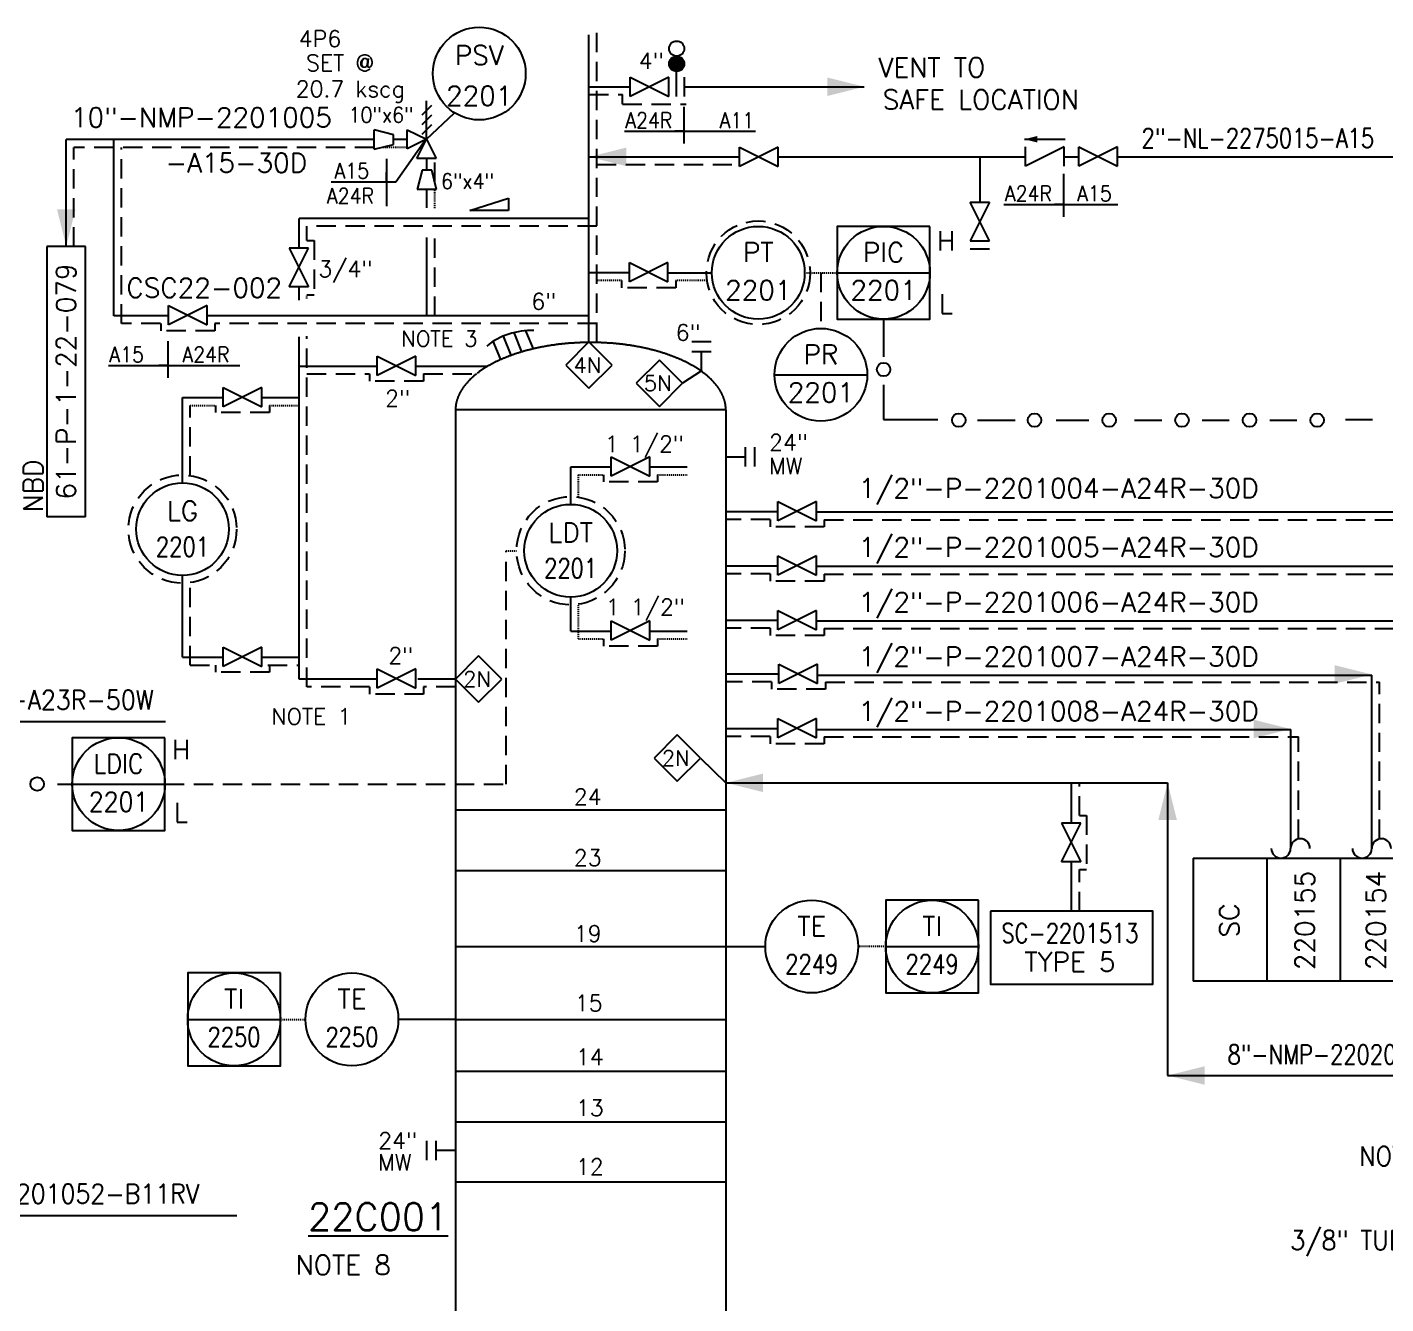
# Model space of a CAD drawing. Header units: millimetres. Extents: x 970 to 1838, y -23 to 597.
# Drawn here: x 1266.7 to 1442.5, y 311.1 to 476.3 of the extents above; entities that cross this region are included whole.
import ezdxf
from ezdxf.enums import TextEntityAlignment as Align

# ---------------------------------------------------------------- set-up
doc = ezdxf.new("R2010")
doc.units = ezdxf.units.MM
for name, pattern in [('HIDDEN', [0.375, 0.25, -0.125]), ('NELECTRICAL', [0.25, 0.125, -0.125]), ('SOLID', [0])]:
    doc.linetypes.add(name, pattern=pattern)
for name, color, linetype in [('1', 7, 'Continuous'), ('13', 13, 'Continuous'), ('18', 150, 'Continuous'), ('2', 7, 'Continuous'), ('30', 7, 'NELECTRICAL'), ('31', 7, 'Continuous'), ('4', 2, 'Continuous'), ('INST', 4, 'Continuous'), ('SYM', 7, 'Continuous'), ('TEXT', 10, 'Continuous')]:
    doc.layers.add(name, color=color, linetype=linetype)
doc.styles.add('ROMANS', font='romans')
doc.styles.add('ROMSIM', font='simplex.shx', dxfattribs={"height": 0.1})
doc.styles.get("Standard").update_dxf_attribs({"font": 'romans.shx'})

# ---------------------------------------------------------------- blocks, each defined once
blk = doc.blocks.new('NP038')
at = {"layer": '1'}
for centre in [(0.125, 0.21875), (0.125, 0.125)]:
    blk.add_circle(centre, 0.04688, dxfattribs=at)
blk = doc.blocks.new('W1')
at = {"color": 7, "linetype": 'HIDDEN'}
blk.add_solid([(-1.2, -4.8), (0, 0), (1.2, -4.8)], dxfattribs=at)
blk = doc.blocks.new('EM00')
at = {"layer": 'SYM'}
for p, q in [((0, 0), (0.1, 0)), ((0.1, 0.05), (0.1, -0.05)), ((0.15, -0.05), (0.15, 0.05))]:
    blk.add_line(p, q, dxfattribs=at)
blk = doc.blocks.new('RB12')
at = {"layer": 'SYM', "rotation": 270}
blk.add_blockref('EM00', (0, 0), dxfattribs=at)

msp = doc.modelspace()

# ---------------------------------------------------------------- linework, layer by layer
at = {"color": 3, "linetype": 'Continuous'}
msp.add_line((1339.39, 435.57), (1339.39, 475.32), dxfattribs=at)
at = {"color": 7, "linetype": 'HIDDEN', "ltscale": 10}
for p, q in [((1340.39, 435.57), (1340.39, 475.54)), ((1272.76, 447.93), (1272.76, 460.74)), ((1340.39, 450.55), (1302.89, 450.55)), ((1302.89, 448.68), (1302.89, 450.55)), ((1319.43, 438.96), (1319.43, 449)), ((1343.61, 443.52), (1343.61, 442.58)), ((1350.61, 442.58), (1343.61, 442.58)), ((1340.39, 437.96), (1290.98, 437.96)), ((1302.89, 390.95), (1302.89, 436.32)), ((1302.89, 431.43), (1310.98, 431.43)), ((1317.98, 431.43), (1324.83, 431.43)), ((1287.8, 418.28), (1287.8, 427.36)), ((1362.83, 412.6), (1357.11, 412.6)), ((1328.67, 378.37), (1328.67, 408.56)), ((1287.8, 393.77), (1287.8, 404.42)), ((1362.83, 405.58), (1357.11, 405.58)), ((1362.83, 398.52), (1357.11, 398.52)), ((1287.8, 393.77), (1291.05, 393.77)), ((1297.86, 393.77), (1301.89, 393.77)), ((1311, 390.95), (1302.89, 390.95)), ((1322.1, 390.95), (1318, 390.95)), ((1362.98, 391.58), (1357.25, 391.58)), ((1362.83, 384.53), (1357.11, 384.53)), ((1284.53, 378.37), (1328.67, 378.37))]:
    msp.add_line(p, q, dxfattribs=at)
for p, q in [((1350.73, 467.33), (1350.73, 471.55)), ((1349.73, 469.83), (1344.73, 467.33)), ((1344.73, 469.83), (1349.73, 467.33)), ((1344.73, 467.33), (1344.73, 469.83)), ((1349.73, 467.33), (1349.73, 469.83)), ((1351.73, 467.33), (1351.73, 469.83)), ((1319, 466.15), (1317.75, 464.9)), ((1318.38, 461.78), (1318.38, 466.78)), ((1319, 464.9), (1317.75, 463.65)), ((1315.88, 460.53), (1315.88, 463.03)), ((1315.88, 463.03), (1318.38, 461.78)), ((1319, 463.65), (1317.75, 462.4)), ((1343.97, 462.82), (1360.95, 462.82)), ((1271.76, 447.93), (1271.76, 461.74)), ((1318.3, 461.74), (1314.39, 456.25)), ((1318.38, 461.78), (1315.88, 460.53)), ((1317.13, 459.28), (1318.38, 461.78)), ((1318.38, 461.78), (1319.63, 459.28)), ((1358.85, 458.26), (1358.85, 460.76)), ((1358.85, 460.76), (1363.85, 458.26)), ((1363.85, 460.76), (1358.85, 458.26)), ((1363.85, 458.26), (1363.85, 460.76)), ((1400.87, 460.82), (1395.87, 458.32)), ((1395.87, 458.32), (1395.87, 460.82)), ((1400.87, 458.32), (1400.87, 460.82)), ((1313.2, 459.24), (1313.2, 453.13)), ((1319.63, 459.28), (1317.13, 459.28)), ((1314.39, 456.25), (1306.04, 456.25)), ((1323.96, 452.58), (1328.99, 454.16)), ((1328.99, 454.16), (1328.99, 452.58)), ((1328.99, 452.58), (1323.96, 452.58)), ((1393.08, 453.36), (1407.79, 453.36)), ((1349.61, 444.52), (1355.29, 444.52)), ((1371.5, 444.52), (1383.5, 444.52)), ((1377.5, 438.52), (1377.5, 433.65)), ((1277.21, 432.51), (1294.2, 432.51)), ((1353.93, 431.84), (1351.49, 430.23)), ((1363.39, 431.32), (1375.39, 431.32)), ((1377.5, 430.04), (1377.5, 425.52)), ((1353.81, 381.73), (1357.11, 378.53)), ((1272.53, 378.37), (1284.53, 378.37)), ((1417.57, 368.8), (1465.07, 368.8)), ((1417.57, 368.8), (1417.57, 352.88)), ((1427.07, 368.8), (1427.07, 352.88)), ((1436.57, 368.8), (1436.57, 352.88)), ((1377.78, 357.35), (1389.78, 357.35)), ((1465.07, 352.88), (1417.57, 352.88)), ((1287.47, 347.93), (1299.47, 347.93)), ((1414.24, 340.67), (1506.36, 340.67))]:
    msp.add_line(p, q)
at = {"linetype": 'HIDDEN', "ltscale": 10}
for p, q in [((1343.73, 466.33), (1343.73, 467.58)), ((1343.73, 466.33), (1351.98, 466.33)), ((1302.89, 448.68), (1303.83, 448.68)), ((1303.83, 448.68), (1303.83, 441.68)), ((1350.61, 443.52), (1350.61, 442.58)), ((1369.39, 444.52), (1369.39, 437.32)), ((1302.89, 441.68), (1303.83, 441.68)), ((1283.98, 437.96), (1283.98, 437.02)), ((1290.98, 437.96), (1290.98, 437.02)), ((1290.98, 437.02), (1283.98, 437.02)), ((1310.98, 431.43), (1310.98, 430.49)), ((1317.98, 431.43), (1317.98, 430.49)), ((1317.98, 430.49), (1310.98, 430.49)), ((1291.05, 427.36), (1291.05, 426.42)), ((1298.05, 427.36), (1298.05, 426.42)), ((1298.05, 426.42), (1291.05, 426.42)), ((1341.28, 418.39), (1341.28, 417.46)), ((1348.27, 418.39), (1348.27, 417.46)), ((1348.27, 417.46), (1341.28, 417.46)), ((1362.83, 412.6), (1362.83, 411.66)), ((1369.82, 411.66), (1362.83, 411.66)), ((1369.82, 412.57), (1369.82, 411.66)), ((1362.83, 405.58), (1362.83, 404.64)), ((1369.82, 404.64), (1362.83, 404.64)), ((1369.82, 405.54), (1369.82, 404.64)), ((1362.83, 398.52), (1362.83, 397.58)), ((1369.82, 397.58), (1362.83, 397.58)), ((1369.82, 398.49), (1369.82, 397.58)), ((1341.28, 397.15), (1341.28, 396.22)), ((1348.27, 396.22), (1341.28, 396.22)), ((1348.27, 397.15), (1348.27, 396.22)), ((1291.05, 393.77), (1291.05, 392.83)), ((1298.05, 393.77), (1298.05, 392.83)), ((1298.05, 392.83), (1291.05, 392.83)), ((1311, 390.95), (1311, 390.01)), ((1318, 390.95), (1318, 390.01)), ((1362.98, 391.58), (1362.98, 390.64)), ((1369.97, 390.64), (1362.98, 390.64)), ((1369.97, 391.55), (1369.97, 390.64)), ((1318, 390.01), (1311, 390.01)), ((1362.83, 384.53), (1362.83, 383.59)), ((1369.82, 383.59), (1362.83, 383.59)), ((1369.82, 384.5), (1369.82, 383.59)), ((1402.83, 374.3), (1403.77, 374.3)), ((1403.77, 374.3), (1403.77, 367.3)), ((1402.83, 367.3), (1403.77, 367.3))]:
    msp.add_line(p, q, dxfattribs=at)
at = {"color": 7, "linetype": 'SOLID'}
for p, q in [((1351.73, 468.58), (1375.01, 468.58)), ((1318.43, 461.67), (1318.43, 461.74)), ((1318.43, 457.78), (1318.43, 459.28)), ((1318.43, 452.9), (1318.43, 455.28)), ((1339.39, 451.55), (1301.89, 451.55)), ((1339.39, 438.96), (1289.98, 438.96)), ((1357.11, 378.53), (1414.25, 378.53)), ((1322.11, 375.05), (1357.11, 375.05)), ((1322.11, 367.18), (1357.11, 367.18)), ((1322.11, 357.35), (1357.11, 357.35)), ((1322.11, 347.93), (1357.11, 347.93)), ((1322.11, 341.22), (1357.11, 341.22)), ((1322.11, 334.66), (1357.11, 334.66)), ((1322.11, 326.93), (1357.11, 326.93))]:
    msp.add_line(p, q, dxfattribs=at)
at = {"color": 7}
for p, q in [((1314.11, 462.36), (1311.61, 462.99)), ((1311.61, 460.49), (1311.61, 462.99)), ((1314.11, 461.11), (1314.11, 462.36)), ((1311.61, 460.49), (1314.11, 461.11)), ((1317.81, 457.78), (1317.18, 455.28)), ((1319.06, 457.78), (1317.81, 457.78)), ((1319.68, 455.28), (1319.06, 457.78)), ((1319.68, 455.28), (1317.18, 455.28)), ((1301.89, 447.68), (1301.89, 451.55)), ((1269.26, 447.93), (1269.26, 412.93)), ((1274.26, 447.93), (1269.26, 447.93)), ((1274.26, 412.93), (1274.26, 447.93)), ((1301.89, 440.97), (1301.89, 442.68)), ((1301.89, 391.95), (1301.89, 436.21)), ((1301.89, 432.43), (1311.98, 432.43)), ((1316.98, 432.43), (1326.3, 432.43)), ((1286.8, 428.36), (1292.05, 428.36)), ((1286.8, 417.35), (1286.8, 428.36)), ((1297.05, 428.36), (1301.89, 428.36)), ((1337.02, 419.39), (1342.27, 419.39)), ((1337.02, 414.56), (1337.02, 419.39)), ((1347.27, 419.39), (1352.11, 419.39)), ((1363.82, 413.6), (1357.11, 413.6)), ((1274.26, 412.93), (1269.26, 412.93)), ((1363.82, 406.58), (1357.11, 406.58)), ((1286.8, 394.77), (1286.8, 405.35)), ((1337.02, 398.15), (1337.02, 402.56)), ((1363.82, 399.52), (1357.11, 399.52)), ((1337.02, 398.15), (1342.27, 398.15)), ((1347.41, 398.15), (1352.11, 398.15)), ((1286.8, 394.77), (1292.05, 394.77)), ((1297.19, 394.77), (1301.89, 394.77)), ((1363.82, 392.58), (1357.25, 392.58)), ((1312, 391.95), (1301.89, 391.95)), ((1322.1, 391.95), (1317.25, 391.95)), ((1363.82, 385.53), (1357.11, 385.53)), ((1241.2, 322.57), (1293.85, 322.57))]:
    msp.add_line(p, q, dxfattribs=at)
at = {"linetype": 'Continuous'}
for p, q in [((1402.75, 458.32), (1402.75, 460.82)), ((1407.75, 460.82), (1402.75, 458.32)), ((1402.75, 460.82), (1407.75, 458.32)), ((1407.75, 458.32), (1407.75, 460.82)), ((1391.21, 453.63), (1388.71, 448.63)), ((1391.21, 448.63), (1388.71, 453.63)), ((1388.71, 453.63), (1391.21, 453.63)), ((1388.71, 448.63), (1391.21, 448.63)), ((1303.08, 447.68), (1300.58, 447.68)), ((1300.58, 447.68), (1303.08, 442.68)), ((1300.58, 442.68), (1303.08, 447.68)), ((1388.71, 447.63), (1391.21, 447.63)), ((1344.61, 443.33), (1344.61, 445.83)), ((1349.61, 445.83), (1344.61, 443.33)), ((1344.61, 445.83), (1349.61, 443.33)), ((1349.61, 443.33), (1349.61, 445.83)), ((1303.08, 442.68), (1300.58, 442.68)), ((1284.98, 437.77), (1284.98, 440.27)), ((1289.98, 440.27), (1284.98, 437.77)), ((1284.98, 440.27), (1289.98, 437.77)), ((1289.98, 437.77), (1289.98, 440.27)), ((1311.98, 431.24), (1311.98, 433.74)), ((1316.98, 433.74), (1311.98, 431.24)), ((1311.98, 433.74), (1316.98, 431.24)), ((1316.98, 431.24), (1316.98, 433.74)), ((1292.05, 427.17), (1292.05, 429.67)), ((1297.05, 429.67), (1292.05, 427.17)), ((1292.05, 429.67), (1297.05, 427.17)), ((1297.05, 427.17), (1297.05, 429.67)), ((1342.27, 418.21), (1342.27, 420.71)), ((1347.27, 420.71), (1342.27, 418.21)), ((1342.27, 420.71), (1347.27, 418.21)), ((1347.27, 418.21), (1347.27, 420.71)), ((1363.82, 412.41), (1363.82, 414.91)), ((1368.82, 414.91), (1363.82, 412.41)), ((1363.82, 414.91), (1368.82, 412.41)), ((1368.82, 412.41), (1368.82, 414.91)), ((1363.82, 407.89), (1368.82, 405.39)), ((1368.82, 407.89), (1363.82, 405.39)), ((1363.82, 405.39), (1363.82, 407.89)), ((1368.82, 405.39), (1368.82, 407.89)), ((1363.82, 400.83), (1368.82, 398.33)), ((1368.82, 400.83), (1363.82, 398.33)), ((1363.82, 398.33), (1363.82, 400.83)), ((1368.82, 398.33), (1368.82, 400.83)), ((1342.27, 396.97), (1342.27, 399.47)), ((1342.27, 399.47), (1347.27, 396.97)), ((1347.27, 399.47), (1342.27, 396.97)), ((1347.27, 396.97), (1347.27, 399.47)), ((1292.05, 393.58), (1292.05, 396.08)), ((1292.05, 396.08), (1297.05, 393.58)), ((1297.05, 396.08), (1292.05, 393.58)), ((1297.05, 393.58), (1297.05, 396.08)), ((1363.97, 393.89), (1368.97, 391.39)), ((1368.97, 393.89), (1363.97, 391.39)), ((1363.97, 391.39), (1363.97, 393.89)), ((1368.97, 391.39), (1368.97, 393.89)), ((1312, 393.26), (1317, 390.76)), ((1317, 393.26), (1312, 390.76)), ((1312, 390.76), (1312, 393.26)), ((1317, 390.76), (1317, 393.26)), ((1368.82, 386.84), (1363.82, 384.34)), ((1363.82, 386.84), (1368.82, 384.34)), ((1363.82, 384.34), (1363.82, 386.84)), ((1368.82, 384.34), (1368.82, 386.84)), ((1403.02, 373.3), (1400.52, 373.3)), ((1400.52, 373.3), (1403.02, 368.3)), ((1400.52, 368.3), (1403.02, 373.3)), ((1403.02, 368.3), (1400.52, 368.3))]:
    msp.add_line(p, q, dxfattribs=at)
at = {"color": 7, "linetype": 'NELECTRICAL'}
for p, q in [((1319.43, 452.88), (1319.43, 455.28)), ((1343.61, 443.52), (1340.39, 443.52)), ((1354.66, 443.52), (1350.61, 443.52)), ((1302.89, 441.18), (1302.89, 441.68)), ((1287.8, 427.36), (1291.05, 427.36)), ((1298.05, 427.36), (1301.89, 427.36)), ((1338.02, 418.39), (1341.28, 418.39)), ((1338.02, 415.49), (1338.02, 418.39)), ((1348.27, 418.39), (1352.11, 418.39)), ((1328.67, 408.56), (1330.02, 408.56)), ((1338.02, 397.15), (1338.02, 401.63)), ((1338.02, 397.15), (1341.28, 397.15)), ((1348.27, 397.15), (1352.11, 397.15))]:
    msp.add_line(p, q, dxfattribs=at)
at = {"color": 7, "linetype": 'Continuous'}
msp.add_line((1318.43, 438.96), (1318.43, 449.1), dxfattribs=at)
at = {"color": 7, "linetype": 'Continuous', "extrusion": (0, 0, -1)}
for p, q in [((1329.34, 433.86), (1328.31, 436.32)), ((1330.72, 434.31), (1329.69, 436.78)), ((1332.2, 434.68), (1331.22, 437.02)), ((1327.99, 433.3), (1327.01, 435.65))]:
    msp.add_line(p, q, dxfattribs=at)
at = {"color": 2, "linetype": 'SOLID'}
for p, q in [((1322.1, 426.75), (1322.1, 216.61)), ((1322.11, 426.82), (1357.11, 426.82)), ((1357.11, 426.75), (1357.11, 216.62))]:
    msp.add_line(p, q, dxfattribs=at)
at = {"const_width": 1}
msp.add_lwpolyline([(1350.23, 471.55, 1), (1351.23, 471.55, 1)], format="xyb", close=True, dxfattribs=at)
for points in [[(1351.72, 462.82), (1350.5, 462.82)], [(1351.72, 462.82), (1352.93, 462.82)], [(1313.2, 456.25), (1313.2, 457.47)], [(1313.2, 456.25), (1313.2, 455.04)], [(1400.83, 453.36), (1399.62, 453.36)], [(1400.83, 453.36), (1402.04, 453.36)], [(1284.96, 432.51), (1283.75, 432.51)], [(1284.96, 432.51), (1286.18, 432.51)]]:
    msp.add_lwpolyline(points)
for points in [[(1383.5, 450.52), (1371.5, 450.52), (1371.5, 438.52), (1383.5, 438.52)], [(1284.53, 384.37), (1272.53, 384.37), (1272.53, 372.37), (1284.53, 372.37)], [(1389.78, 363.35), (1377.78, 363.35), (1377.78, 351.35), (1389.78, 351.35)], [(1391.33, 361.91), (1391.33, 352.48), (1412.33, 352.48), (1412.33, 361.91)], [(1299.47, 353.93), (1287.47, 353.93), (1287.47, 341.93), (1299.47, 341.93)]]:
    msp.add_lwpolyline(points, close=True)
for centre in [(1325.19, 470.29), (1361.29, 444.52), (1377.5, 444.52), (1369.39, 431.32), (1286.8, 411.35), (1337.02, 408.56), (1278.53, 378.37), (1368.21, 357.35), (1383.78, 357.35), (1293.47, 347.93), (1308.72, 347.93)]:
    msp.add_circle(centre, 6)
at = {"linetype": 'HIDDEN', "ltscale": 10}
for centre in [(1286.8, 411.35), (1337.02, 408.56)]:
    msp.add_circle(centre, 7, dxfattribs=at)
at = {"color": 7}
msp.add_circle((1267.99, 378.37), 0.875, dxfattribs=at)
at = {"color": 7, "linetype": 'Continuous'}
msp.add_arc((1331.88, 427.87), 9.17, 87.7144, 128.5948, dxfattribs=at)
at = {"layer": '1', "color": 7, "linetype": 'SOLID'}
for p, q in [((1339.43, 468.58), (1344.73, 468.58)), ((1311.61, 461.74), (1271.76, 461.74)), ((1277.92, 438.96), (1277.92, 461.74)), ((1315.88, 461.74), (1314.11, 461.74)), ((1318.43, 461.74), (1318.3, 461.74)), ((1339.43, 459.51), (1358.85, 459.51)), ((1389.96, 459.51), (1389.96, 453.63)), ((1400.87, 459.51), (1402.75, 459.51)), ((1407.75, 459.51), (1445.31, 459.51)), ((1284.98, 438.96), (1277.92, 438.96)), ((1368.82, 413.57), (1472.17, 413.57)), ((1368.82, 406.54), (1461.67, 406.54)), ((1368.82, 399.49), (1451.17, 399.49)), ((1368.82, 392.47), (1440.67, 392.47)), ((1440.67, 370.05), (1440.67, 392.47)), ((1368.68, 385.42), (1430.17, 385.42)), ((1430.17, 370.05), (1430.17, 385.42)), ((1440.66, 370.05), (1440.66, 385.5)), ((1401.83, 373.3), (1401.83, 378.57)), ((1414.25, 378.53), (1414.24, 340.67)), ((1401.83, 361.91), (1401.83, 368.31))]:
    msp.add_line(p, q, dxfattribs=at)
at = {"layer": '1', "color": 7, "linetype": 'HIDDEN', "ltscale": 10}
for p, q in [((1339.43, 467.58), (1343.73, 467.58)), ((1311.61, 460.74), (1272.76, 460.74)), ((1278.92, 437.96), (1278.92, 460.74)), ((1319.43, 456.28), (1319.43, 459.28)), ((1340.39, 458.51), (1358.84, 458.51)), ((1283.96, 437.96), (1278.92, 437.96)), ((1369.82, 412.57), (1473.17, 412.57)), ((1369.82, 405.54), (1462.67, 405.54)), ((1369.82, 398.49), (1452.17, 398.49)), ((1369.97, 391.55), (1441.67, 391.55)), ((1441.67, 371.27), (1441.67, 391.55)), ((1369.82, 384.5), (1431.17, 384.5)), ((1431.17, 371.27), (1431.17, 384.5)), ((1402.83, 374.3), (1402.83, 378.57)), ((1402.83, 361.91), (1402.83, 367.3))]:
    msp.add_line(p, q, dxfattribs=at)
at = {"layer": '1', "color": 7}
for p, q in [((1318.38, 461.78), (1321.96, 465.17)), ((1344.61, 444.52), (1339.36, 444.52))]:
    msp.add_line(p, q, dxfattribs=at)
at = {"layer": '1', "color": 7, "linetype": 'NELECTRICAL'}
msp.add_line((1315.88, 460.74), (1312.61, 460.74), dxfattribs=at)
at = {"layer": '1'}
for p, q in [((1395.73, 461.79), (1400.98, 461.79)), ((1357.11, 357.35), (1362.21, 357.35)), ((1322.11, 347.93), (1314.72, 347.93))]:
    msp.add_line(p, q, dxfattribs=at)
at = {"layer": '1', "color": 7, "linetype": 'Continuous'}
msp.add_line((1363.85, 459.51), (1395.87, 459.51), dxfattribs=at)
at = {"layer": '1', "color": 7, "linetype": 'HIDDEN', "ltscale": 10}
msp.add_circle((1361.29, 444.52), 6.7, dxfattribs=at)
at = {"layer": '13', "color": 7, "linetype": 'Continuous'}
msp.add_line((1237.25, 386.45), (1284.62, 386.45), dxfattribs=at)
at = {"layer": '18', "color": 2, "linetype": 'SOLID'}
for p, q in [((1330.39, 434.19), (1330.3, 434.16)), ((1330.48, 434.22), (1330.39, 434.19)), ((1330.58, 434.25), (1330.48, 434.22)), ((1330.67, 434.27), (1330.58, 434.25)), ((1330.77, 434.3), (1330.67, 434.27)), ((1330.86, 434.33), (1330.77, 434.3)), ((1330.95, 434.36), (1330.86, 434.33)), ((1331.05, 434.38), (1330.95, 434.36)), ((1331.14, 434.41), (1331.05, 434.38)), ((1331.24, 434.44), (1331.14, 434.41)), ((1331.34, 434.46), (1331.24, 434.44)), ((1331.43, 434.49), (1331.34, 434.46)), ((1331.53, 434.51), (1331.43, 434.49)), ((1331.63, 434.54), (1331.53, 434.51)), ((1331.72, 434.56), (1331.63, 434.54)), ((1331.82, 434.59), (1331.72, 434.56)), ((1331.92, 434.61), (1331.82, 434.59)), ((1332.02, 434.63), (1331.92, 434.61)), ((1332.11, 434.66), (1332.02, 434.63)), ((1332.21, 434.68), (1332.11, 434.66)), ((1332.31, 434.7), (1332.21, 434.68)), ((1332.41, 434.73), (1332.31, 434.7)), ((1332.51, 434.75), (1332.41, 434.73)), ((1332.61, 434.77), (1332.51, 434.75)), ((1332.71, 434.79), (1332.61, 434.77)), ((1332.81, 434.81), (1332.71, 434.79)), ((1332.91, 434.84), (1332.81, 434.81)), ((1333.01, 434.86), (1332.91, 434.84)), ((1333.11, 434.88), (1333.01, 434.86)), ((1333.22, 434.9), (1333.11, 434.88)), ((1333.32, 434.92), (1333.22, 434.9)), ((1333.42, 434.94), (1333.32, 434.92)), ((1333.52, 434.95), (1333.42, 434.94)), ((1333.62, 434.97), (1333.52, 434.95)), ((1333.73, 434.99), (1333.62, 434.97)), ((1333.83, 435.01), (1333.73, 434.99)), ((1333.93, 435.03), (1333.83, 435.01)), ((1334.03, 435.05), (1333.93, 435.03)), ((1334.14, 435.06), (1334.03, 435.05)), ((1334.24, 435.08), (1334.14, 435.06)), ((1334.35, 435.1), (1334.24, 435.08)), ((1334.45, 435.11), (1334.35, 435.1)), ((1334.55, 435.13), (1334.45, 435.11)), ((1334.66, 435.14), (1334.55, 435.13)), ((1334.76, 435.16), (1334.66, 435.14)), ((1334.87, 435.17), (1334.76, 435.16)), ((1334.97, 435.19), (1334.87, 435.17)), ((1335.08, 435.2), (1334.97, 435.19)), ((1335.18, 435.22), (1335.08, 435.2)), ((1335.29, 435.23), (1335.18, 435.22)), ((1335.4, 435.24), (1335.29, 435.23)), ((1335.5, 435.26), (1335.4, 435.24)), ((1335.61, 435.27), (1335.5, 435.26)), ((1335.71, 435.28), (1335.61, 435.27)), ((1335.82, 435.29), (1335.71, 435.28)), ((1335.93, 435.31), (1335.82, 435.29)), ((1336.03, 435.32), (1335.93, 435.31)), ((1336.14, 435.33), (1336.03, 435.32)), ((1336.25, 435.34), (1336.14, 435.33)), ((1336.35, 435.35), (1336.25, 435.34)), ((1336.46, 435.36), (1336.35, 435.35)), ((1336.57, 435.37), (1336.46, 435.36)), ((1336.68, 435.38), (1336.57, 435.37)), ((1336.78, 435.39), (1336.68, 435.38)), ((1336.89, 435.39), (1336.78, 435.39)), ((1337, 435.4), (1336.89, 435.39)), ((1337.11, 435.41), (1337, 435.4)), ((1337.21, 435.42), (1337.11, 435.41)), ((1337.32, 435.43), (1337.21, 435.42)), ((1337.43, 435.43), (1337.32, 435.43)), ((1337.54, 435.44), (1337.43, 435.43)), ((1337.65, 435.45), (1337.54, 435.44)), ((1337.76, 435.45), (1337.65, 435.45)), ((1337.86, 435.46), (1337.76, 435.45)), ((1337.97, 435.46), (1337.86, 435.46)), ((1338.08, 435.47), (1337.97, 435.46)), ((1338.19, 435.47), (1338.08, 435.47)), ((1338.3, 435.48), (1338.19, 435.47)), ((1338.41, 435.48), (1338.3, 435.48)), ((1338.52, 435.48), (1338.41, 435.48)), ((1338.63, 435.49), (1338.52, 435.48)), ((1338.73, 435.49), (1338.63, 435.49)), ((1338.84, 435.49), (1338.73, 435.49)), ((1338.95, 435.49), (1338.84, 435.49)), ((1339.06, 435.5), (1338.95, 435.49)), ((1339.17, 435.5), (1339.06, 435.5)), ((1339.28, 435.5), (1339.17, 435.5)), ((1339.39, 435.5), (1339.28, 435.5)), ((1339.5, 435.5), (1339.39, 435.5)), ((1339.61, 435.5), (1339.5, 435.5)), ((1339.71, 435.5), (1339.61, 435.5)), ((1339.82, 435.5), (1339.71, 435.5)), ((1339.93, 435.5), (1339.82, 435.5)), ((1340.04, 435.5), (1339.93, 435.5)), ((1340.15, 435.5), (1340.04, 435.5)), ((1340.26, 435.49), (1340.15, 435.5)), ((1340.37, 435.49), (1340.26, 435.49)), ((1340.48, 435.49), (1340.37, 435.49)), ((1340.59, 435.49), (1340.48, 435.49)), ((1340.7, 435.48), (1340.59, 435.49)), ((1340.8, 435.48), (1340.7, 435.48)), ((1340.91, 435.48), (1340.8, 435.48)), ((1341.02, 435.47), (1340.91, 435.48)), ((1341.13, 435.47), (1341.02, 435.47)), ((1341.24, 435.46), (1341.13, 435.47)), ((1341.35, 435.46), (1341.24, 435.46)), ((1341.46, 435.45), (1341.35, 435.46)), ((1341.56, 435.45), (1341.46, 435.45)), ((1341.67, 435.44), (1341.56, 435.45)), ((1341.78, 435.43), (1341.67, 435.44)), ((1341.89, 435.43), (1341.78, 435.43)), ((1342, 435.42), (1341.89, 435.43)), ((1342.11, 435.41), (1342, 435.42)), ((1342.21, 435.4), (1342.11, 435.41)), ((1342.32, 435.39), (1342.21, 435.4)), ((1342.43, 435.39), (1342.32, 435.39)), ((1342.54, 435.38), (1342.43, 435.39)), ((1342.64, 435.37), (1342.54, 435.38)), ((1342.75, 435.36), (1342.64, 435.37)), ((1342.86, 435.35), (1342.75, 435.36)), ((1342.96, 435.34), (1342.86, 435.35)), ((1343.07, 435.33), (1342.96, 435.34)), ((1343.18, 435.32), (1343.07, 435.33)), ((1343.29, 435.31), (1343.18, 435.32)), ((1343.39, 435.29), (1343.29, 435.31)), ((1343.5, 435.28), (1343.39, 435.29)), ((1343.6, 435.27), (1343.5, 435.28)), ((1343.71, 435.26), (1343.6, 435.27)), ((1343.82, 435.24), (1343.71, 435.26)), ((1343.92, 435.23), (1343.82, 435.24)), ((1344.03, 435.22), (1343.92, 435.23)), ((1344.13, 435.2), (1344.03, 435.22)), ((1344.24, 435.19), (1344.13, 435.2)), ((1344.34, 435.17), (1344.24, 435.19)), ((1344.45, 435.16), (1344.34, 435.17)), ((1344.55, 435.14), (1344.45, 435.16)), ((1344.66, 435.13), (1344.55, 435.14)), ((1344.76, 435.11), (1344.66, 435.13)), ((1344.87, 435.1), (1344.76, 435.11)), ((1344.97, 435.08), (1344.87, 435.1)), ((1345.07, 435.06), (1344.97, 435.08)), ((1345.18, 435.05), (1345.07, 435.06)), ((1345.28, 435.03), (1345.18, 435.05)), ((1345.38, 435.01), (1345.28, 435.03)), ((1345.49, 434.99), (1345.38, 435.01)), ((1345.59, 434.97), (1345.49, 434.99)), ((1345.69, 434.95), (1345.59, 434.97)), ((1345.79, 434.94), (1345.69, 434.95)), ((1345.89, 434.92), (1345.79, 434.94)), ((1346, 434.9), (1345.89, 434.92)), ((1346.1, 434.88), (1346, 434.9)), ((1346.2, 434.86), (1346.1, 434.88)), ((1346.3, 434.84), (1346.2, 434.86)), ((1346.4, 434.81), (1346.3, 434.84)), ((1346.5, 434.79), (1346.4, 434.81)), ((1346.6, 434.77), (1346.5, 434.79)), ((1346.7, 434.75), (1346.6, 434.77)), ((1346.8, 434.73), (1346.7, 434.75)), ((1346.9, 434.7), (1346.8, 434.73)), ((1347, 434.68), (1346.9, 434.7)), ((1347.1, 434.66), (1347, 434.68)), ((1347.2, 434.63), (1347.1, 434.66)), ((1347.29, 434.61), (1347.2, 434.63)), ((1347.39, 434.59), (1347.29, 434.61)), ((1347.49, 434.56), (1347.39, 434.59)), ((1347.59, 434.54), (1347.49, 434.56)), ((1347.68, 434.51), (1347.59, 434.54)), ((1347.78, 434.49), (1347.68, 434.51)), ((1347.88, 434.46), (1347.78, 434.49)), ((1347.97, 434.44), (1347.88, 434.46)), ((1348.07, 434.41), (1347.97, 434.44)), ((1348.16, 434.38), (1348.07, 434.41)), ((1348.26, 434.36), (1348.16, 434.38)), ((1348.35, 434.33), (1348.26, 434.36)), ((1348.45, 434.3), (1348.35, 434.33)), ((1348.54, 434.27), (1348.45, 434.3)), ((1348.63, 434.25), (1348.54, 434.27)), ((1348.73, 434.22), (1348.63, 434.25)), ((1348.82, 434.19), (1348.73, 434.22)), ((1348.91, 434.16), (1348.82, 434.19)), ((1326.28, 432.42), (1326.21, 432.38)), ((1326.35, 432.46), (1326.28, 432.42)), ((1326.42, 432.5), (1326.35, 432.46)), ((1326.49, 432.54), (1326.42, 432.5)), ((1326.56, 432.58), (1326.49, 432.54)), ((1326.64, 432.62), (1326.56, 432.58)), ((1326.71, 432.66), (1326.64, 432.62)), ((1326.78, 432.7), (1326.71, 432.66)), ((1326.86, 432.74), (1326.78, 432.7)), ((1326.93, 432.78), (1326.86, 432.74)), ((1327.01, 432.82), (1326.93, 432.78)), ((1327.08, 432.86), (1327.01, 432.82)), ((1327.16, 432.9), (1327.08, 432.86)), ((1327.24, 432.94), (1327.16, 432.9)), ((1327.31, 432.98), (1327.24, 432.94)), ((1327.39, 433.02), (1327.31, 432.98)), ((1327.47, 433.05), (1327.39, 433.02)), ((1327.55, 433.09), (1327.47, 433.05)), ((1327.63, 433.13), (1327.55, 433.09)), ((1327.71, 433.17), (1327.63, 433.13)), ((1327.79, 433.2), (1327.71, 433.17)), ((1327.87, 433.24), (1327.79, 433.2)), ((1327.95, 433.28), (1327.87, 433.24)), ((1328.03, 433.31), (1327.95, 433.28)), ((1328.11, 433.35), (1328.03, 433.31)), ((1328.2, 433.38), (1328.11, 433.35)), ((1328.28, 433.42), (1328.2, 433.38)), ((1328.36, 433.45), (1328.28, 433.42)), ((1328.45, 433.49), (1328.36, 433.45)), ((1328.53, 433.52), (1328.45, 433.49)), ((1328.61, 433.56), (1328.53, 433.52)), ((1328.7, 433.59), (1328.61, 433.56)), ((1328.79, 433.63), (1328.7, 433.59)), ((1328.87, 433.66), (1328.79, 433.63)), ((1328.96, 433.69), (1328.87, 433.66)), ((1329.04, 433.73), (1328.96, 433.69)), ((1329.13, 433.76), (1329.04, 433.73)), ((1329.22, 433.79), (1329.13, 433.76)), ((1329.31, 433.82), (1329.22, 433.79)), ((1329.39, 433.86), (1329.31, 433.82)), ((1329.48, 433.89), (1329.39, 433.86)), ((1329.57, 433.92), (1329.48, 433.89)), ((1329.66, 433.95), (1329.57, 433.92)), ((1329.75, 433.98), (1329.66, 433.95)), ((1329.84, 434.01), (1329.75, 433.98)), ((1329.93, 434.04), (1329.84, 434.01)), ((1330.02, 434.07), (1329.93, 434.04)), ((1330.12, 434.1), (1330.02, 434.07)), ((1330.21, 434.13), (1330.12, 434.1)), ((1330.3, 434.16), (1330.21, 434.13)), ((1349, 434.13), (1348.91, 434.16)), ((1349.1, 434.1), (1349, 434.13)), ((1349.19, 434.07), (1349.1, 434.1)), ((1349.28, 434.04), (1349.19, 434.07)), ((1349.37, 434.01), (1349.28, 434.04)), ((1349.46, 433.98), (1349.37, 434.01)), ((1349.55, 433.95), (1349.46, 433.98)), ((1349.64, 433.92), (1349.55, 433.95)), ((1349.73, 433.89), (1349.64, 433.92)), ((1349.82, 433.86), (1349.73, 433.89)), ((1349.91, 433.82), (1349.82, 433.86)), ((1349.99, 433.79), (1349.91, 433.82)), ((1350.08, 433.76), (1349.99, 433.79)), ((1350.17, 433.73), (1350.08, 433.76)), ((1350.25, 433.69), (1350.17, 433.73)), ((1350.34, 433.66), (1350.25, 433.69)), ((1350.43, 433.63), (1350.34, 433.66)), ((1350.51, 433.59), (1350.43, 433.63)), ((1350.6, 433.56), (1350.51, 433.59)), ((1350.68, 433.52), (1350.6, 433.56)), ((1350.77, 433.49), (1350.68, 433.52)), ((1350.85, 433.45), (1350.77, 433.49)), ((1350.93, 433.42), (1350.85, 433.45)), ((1351.02, 433.38), (1350.93, 433.42)), ((1351.1, 433.35), (1351.02, 433.38)), ((1351.18, 433.31), (1351.1, 433.35)), ((1351.26, 433.28), (1351.18, 433.31)), ((1351.34, 433.24), (1351.26, 433.28)), ((1351.42, 433.2), (1351.34, 433.24)), ((1351.5, 433.17), (1351.42, 433.2)), ((1351.58, 433.13), (1351.5, 433.17)), ((1351.66, 433.09), (1351.58, 433.13)), ((1351.74, 433.05), (1351.66, 433.09)), ((1351.82, 433.02), (1351.74, 433.05)), ((1351.9, 432.98), (1351.82, 433.02)), ((1351.97, 432.94), (1351.9, 432.98)), ((1352.05, 432.9), (1351.97, 432.94)), ((1352.13, 432.86), (1352.05, 432.9)), ((1352.2, 432.82), (1352.13, 432.86)), ((1352.28, 432.78), (1352.2, 432.82)), ((1352.35, 432.74), (1352.28, 432.78)), ((1352.43, 432.7), (1352.35, 432.74)), ((1352.5, 432.66), (1352.43, 432.7)), ((1352.58, 432.62), (1352.5, 432.66)), ((1352.65, 432.58), (1352.58, 432.62)), ((1352.72, 432.54), (1352.65, 432.58)), ((1352.79, 432.5), (1352.72, 432.54)), ((1352.86, 432.46), (1352.79, 432.5)), ((1352.94, 432.42), (1352.86, 432.46)), ((1353.01, 432.38), (1352.94, 432.42)), ((1323.99, 430.7), (1323.94, 430.65)), ((1324.04, 430.74), (1323.99, 430.7)), ((1324.09, 430.79), (1324.04, 430.74)), ((1324.14, 430.84), (1324.09, 430.79)), ((1324.19, 430.89), (1324.14, 430.84)), ((1324.24, 430.94), (1324.19, 430.89)), ((1324.3, 430.99), (1324.24, 430.94)), ((1324.35, 431.03), (1324.3, 430.99)), ((1324.4, 431.08), (1324.35, 431.03)), ((1324.46, 431.13), (1324.4, 431.08)), ((1324.51, 431.18), (1324.46, 431.13)), ((1324.57, 431.22), (1324.51, 431.18)), ((1324.62, 431.27), (1324.57, 431.22)), ((1324.68, 431.32), (1324.62, 431.27)), ((1324.74, 431.36), (1324.68, 431.32)), ((1324.79, 431.41), (1324.74, 431.36)), ((1324.85, 431.45), (1324.79, 431.41)), ((1324.97, 431.55), (1324.91, 431.5)), ((1325.03, 431.59), (1324.97, 431.55)), ((1325.09, 431.64), (1325.03, 431.59)), ((1325.15, 431.68), (1325.09, 431.64)), ((1325.21, 431.73), (1325.15, 431.68)), ((1325.28, 431.77), (1325.21, 431.73)), ((1325.34, 431.82), (1325.28, 431.77)), ((1325.4, 431.86), (1325.34, 431.82)), ((1325.47, 431.9), (1325.4, 431.86)), ((1325.53, 431.95), (1325.47, 431.9)), ((1325.6, 431.99), (1325.53, 431.95)), ((1325.66, 432.04), (1325.6, 431.99)), ((1325.73, 432.08), (1325.66, 432.04)), ((1325.8, 432.12), (1325.73, 432.08)), ((1325.86, 432.17), (1325.8, 432.12)), ((1325.93, 432.21), (1325.86, 432.17)), ((1326, 432.25), (1325.93, 432.21)), ((1326.07, 432.29), (1326, 432.25)), ((1326.14, 432.33), (1326.07, 432.29)), ((1326.21, 432.38), (1326.14, 432.33)), ((1353.08, 432.33), (1353.01, 432.38)), ((1353.14, 432.29), (1353.08, 432.33)), ((1353.21, 432.25), (1353.14, 432.29)), ((1353.28, 432.21), (1353.21, 432.25)), ((1353.35, 432.17), (1353.28, 432.21)), ((1353.42, 432.12), (1353.35, 432.17)), ((1353.48, 432.08), (1353.42, 432.12)), ((1353.55, 432.04), (1353.48, 432.08)), ((1353.61, 431.99), (1353.55, 432.04)), ((1353.68, 431.95), (1353.61, 431.99)), ((1353.74, 431.9), (1353.68, 431.95)), ((1353.81, 431.86), (1353.74, 431.9)), ((1353.87, 431.82), (1353.81, 431.86)), ((1353.93, 431.77), (1353.87, 431.82)), ((1354, 431.73), (1353.93, 431.77)), ((1354.06, 431.68), (1354, 431.73)), ((1354.12, 431.64), (1354.06, 431.68)), ((1354.18, 431.59), (1354.12, 431.64)), ((1354.24, 431.55), (1354.18, 431.59)), ((1354.3, 431.5), (1354.24, 431.55)), ((1354.36, 431.45), (1354.3, 431.5)), ((1354.42, 431.41), (1354.36, 431.45)), ((1354.47, 431.36), (1354.42, 431.41)), ((1354.53, 431.32), (1354.47, 431.36)), ((1354.59, 431.27), (1354.53, 431.32)), ((1354.64, 431.22), (1354.59, 431.27)), ((1354.7, 431.18), (1354.64, 431.22)), ((1354.75, 431.13), (1354.7, 431.18)), ((1354.81, 431.08), (1354.75, 431.13)), ((1354.86, 431.03), (1354.81, 431.08)), ((1354.92, 430.99), (1354.86, 431.03)), ((1354.97, 430.94), (1354.92, 430.99)), ((1355.02, 430.89), (1354.97, 430.94)), ((1355.07, 430.84), (1355.02, 430.89)), ((1355.12, 430.79), (1355.07, 430.84)), ((1355.17, 430.74), (1355.12, 430.79)), ((1355.22, 430.7), (1355.17, 430.74)), ((1355.27, 430.65), (1355.22, 430.7)), ((1322.65, 428.91), (1322.63, 428.86)), ((1322.68, 428.97), (1322.65, 428.91)), ((1322.71, 429.02), (1322.68, 428.97)), ((1322.74, 429.07), (1322.71, 429.02)), ((1322.77, 429.12), (1322.74, 429.07)), ((1322.8, 429.18), (1322.77, 429.12)), ((1322.83, 429.23), (1322.8, 429.18)), ((1322.86, 429.28), (1322.83, 429.23)), ((1322.89, 429.33), (1322.86, 429.28)), ((1322.92, 429.38), (1322.89, 429.33)), ((1322.96, 429.44), (1322.92, 429.38)), ((1322.99, 429.49), (1322.96, 429.44)), ((1323.02, 429.54), (1322.99, 429.49)), ((1323.06, 429.59), (1323.02, 429.54)), ((1323.1, 429.64), (1323.06, 429.59)), ((1323.13, 429.69), (1323.1, 429.64)), ((1323.17, 429.75), (1323.13, 429.69)), ((1323.21, 429.8), (1323.17, 429.75)), ((1323.24, 429.85), (1323.21, 429.8)), ((1323.28, 429.9), (1323.24, 429.85)), ((1323.32, 429.95), (1323.28, 429.9)), ((1323.36, 430), (1323.32, 429.95)), ((1323.4, 430.05), (1323.36, 430)), ((1323.45, 430.1), (1323.4, 430.05)), ((1323.49, 430.15), (1323.45, 430.1)), ((1323.53, 430.2), (1323.49, 430.15)), ((1323.57, 430.25), (1323.53, 430.2)), ((1323.62, 430.3), (1323.57, 430.25)), ((1323.66, 430.35), (1323.62, 430.3)), ((1323.71, 430.4), (1323.66, 430.35)), ((1323.75, 430.45), (1323.71, 430.4)), ((1323.8, 430.5), (1323.75, 430.45)), ((1323.85, 430.55), (1323.8, 430.5)), ((1323.89, 430.6), (1323.85, 430.55)), ((1323.94, 430.65), (1323.89, 430.6)), ((1355.32, 430.6), (1355.27, 430.65)), ((1355.37, 430.55), (1355.32, 430.6)), ((1355.41, 430.5), (1355.37, 430.55)), ((1355.46, 430.45), (1355.41, 430.5)), ((1355.5, 430.4), (1355.46, 430.45)), ((1355.55, 430.35), (1355.5, 430.4)), ((1355.59, 430.3), (1355.55, 430.35)), ((1355.64, 430.25), (1355.59, 430.3)), ((1355.68, 430.2), (1355.64, 430.25)), ((1355.72, 430.15), (1355.68, 430.2)), ((1355.77, 430.1), (1355.72, 430.15)), ((1355.81, 430.05), (1355.77, 430.1)), ((1355.85, 430), (1355.81, 430.05)), ((1355.89, 429.95), (1355.85, 430)), ((1355.93, 429.9), (1355.89, 429.95)), ((1355.97, 429.85), (1355.93, 429.9)), ((1356.01, 429.8), (1355.97, 429.85)), ((1356.04, 429.75), (1356.01, 429.8)), ((1356.08, 429.69), (1356.04, 429.75)), ((1356.12, 429.64), (1356.08, 429.69)), ((1356.15, 429.59), (1356.12, 429.64)), ((1356.19, 429.54), (1356.15, 429.59)), ((1356.22, 429.49), (1356.19, 429.54)), ((1356.26, 429.44), (1356.22, 429.49)), ((1356.29, 429.38), (1356.26, 429.44)), ((1356.32, 429.33), (1356.29, 429.38)), ((1356.35, 429.28), (1356.32, 429.33)), ((1356.38, 429.23), (1356.35, 429.28)), ((1356.41, 429.18), (1356.38, 429.23)), ((1356.44, 429.12), (1356.41, 429.18)), ((1356.47, 429.07), (1356.44, 429.12)), ((1356.5, 429.02), (1356.47, 429.07)), ((1356.53, 428.97), (1356.5, 429.02)), ((1356.56, 428.91), (1356.53, 428.97)), ((1356.58, 428.86), (1356.56, 428.91)), ((1322.14, 427.16), (1322.12, 427.04)), ((1322.15, 427.27), (1322.14, 427.16)), ((1322.16, 427.36), (1322.15, 427.27)), ((1322.17, 427.44), (1322.16, 427.36)), ((1322.18, 427.52), (1322.17, 427.44)), ((1322.2, 427.59), (1322.18, 427.52)), ((1322.21, 427.66), (1322.2, 427.59)), ((1322.22, 427.72), (1322.21, 427.66)), ((1322.23, 427.78), (1322.22, 427.72)), ((1322.25, 427.84), (1322.23, 427.78)), ((1322.26, 427.89), (1322.25, 427.84)), ((1322.28, 427.95), (1322.26, 427.89)), ((1322.29, 428), (1322.28, 427.95)), ((1322.31, 428.06), (1322.29, 428)), ((1322.33, 428.11), (1322.31, 428.06)), ((1322.34, 428.17), (1322.33, 428.11)), ((1322.36, 428.22), (1322.34, 428.17)), ((1322.38, 428.27), (1322.36, 428.22)), ((1322.4, 428.33), (1322.38, 428.27)), ((1322.42, 428.38), (1322.4, 428.33)), ((1322.44, 428.43), (1322.42, 428.38)), ((1322.46, 428.49), (1322.44, 428.43)), ((1322.48, 428.54), (1322.46, 428.49)), ((1322.51, 428.59), (1322.48, 428.54)), ((1322.53, 428.65), (1322.51, 428.59)), ((1322.55, 428.7), (1322.53, 428.65)), ((1322.58, 428.75), (1322.55, 428.7)), ((1322.6, 428.81), (1322.58, 428.75)), ((1322.63, 428.86), (1322.6, 428.81)), ((1356.61, 428.81), (1356.58, 428.86)), ((1356.63, 428.75), (1356.61, 428.81)), ((1356.66, 428.7), (1356.63, 428.75)), ((1356.68, 428.65), (1356.66, 428.7)), ((1356.71, 428.59), (1356.68, 428.65)), ((1356.73, 428.54), (1356.71, 428.59)), ((1356.75, 428.49), (1356.73, 428.54)), ((1356.77, 428.43), (1356.75, 428.49)), ((1356.79, 428.38), (1356.77, 428.43)), ((1356.81, 428.33), (1356.79, 428.38)), ((1356.83, 428.27), (1356.81, 428.33)), ((1356.85, 428.22), (1356.83, 428.27)), ((1356.87, 428.17), (1356.85, 428.22)), ((1356.89, 428.11), (1356.87, 428.17)), ((1356.9, 428.06), (1356.89, 428.11)), ((1356.92, 428), (1356.9, 428.06)), ((1356.93, 427.95), (1356.92, 428)), ((1356.95, 427.89), (1356.93, 427.95)), ((1356.96, 427.84), (1356.95, 427.89)), ((1356.98, 427.78), (1356.96, 427.84)), ((1356.99, 427.72), (1356.98, 427.78)), ((1357, 427.66), (1356.99, 427.72)), ((1357.02, 427.59), (1357, 427.66)), ((1357.03, 427.52), (1357.02, 427.59)), ((1357.04, 427.44), (1357.03, 427.52)), ((1357.05, 427.36), (1357.04, 427.44)), ((1357.07, 427.27), (1357.05, 427.36)), ((1357.08, 427.16), (1357.07, 427.27)), ((1357.09, 427.04), (1357.08, 427.16)), ((1322.12, 426.91), (1322.11, 426.75)), ((1322.12, 427.04), (1322.12, 426.91)), ((1357.1, 426.91), (1357.09, 427.04)), ((1357.11, 426.75), (1357.1, 426.91))]:
    msp.add_line(p, q, dxfattribs=at)
at = {"layer": '30'}
for p, q in [((1367.29, 444.52), (1371.5, 444.52)), ((1377.78, 357.35), (1374.21, 357.35)), ((1299.47, 347.93), (1302.72, 347.93))]:
    msp.add_line(p, q, dxfattribs=at)
at = {"layer": '31', "color": 7}
for p, q in [((1377.5, 425.52), (1384.53, 425.52)), ((1389.64, 425.45), (1394.52, 425.45)), ((1399.84, 425.45), (1404.07, 425.45)), ((1409.98, 425.45), (1413.48, 425.45)), ((1418.73, 425.45), (1422.23, 425.45)), ((1427.48, 425.45), (1430.98, 425.45)), ((1437.26, 425.52), (1440.76, 425.52)), ((1270.62, 378.37), (1272.53, 378.37))]:
    msp.add_line(p, q, dxfattribs=at)
for centre in [(1377.5, 432), (1387.23, 425.45), (1397.02, 425.45), (1406.69, 425.45), (1416.1, 425.45), (1424.85, 425.45), (1433.6, 425.45)]:
    msp.add_circle(centre, 0.875, dxfattribs=at)
at = {"layer": '4', "color": 7}
for p, q in [((1351.72, 461.22), (1351.72, 465.99)), ((1400.83, 451.76), (1400.83, 457.33)), ((1284.96, 430.91), (1284.96, 435.68))]:
    msp.add_line(p, q, dxfattribs=at)
at = {"layer": 'INST', "color": 7}
for p, q in [((1339.39, 435.57), (1336.39, 432.57)), ((1342.39, 432.57), (1339.39, 435.57)), ((1336.39, 432.57), (1339.39, 429.57)), ((1339.39, 429.57), (1342.39, 432.57)), ((1348.49, 433.23), (1345.49, 430.23)), ((1351.49, 430.23), (1348.49, 433.23)), ((1345.49, 430.23), (1348.49, 427.23)), ((1348.49, 427.23), (1351.49, 430.23)), ((1325.1, 394.95), (1322.1, 391.95)), ((1328.1, 391.95), (1325.1, 394.95)), ((1322.1, 391.95), (1325.1, 388.95)), ((1325.1, 388.95), (1328.1, 391.95)), ((1350.81, 384.73), (1347.81, 381.73)), ((1353.81, 381.73), (1350.81, 384.73)), ((1347.81, 381.73), (1350.81, 378.73)), ((1350.81, 378.73), (1353.81, 381.73))]:
    msp.add_line(p, q, dxfattribs=at)
at = {"layer": 'SYM'}
for centre, start, end in [((1431.41, 370.05), 0, 180), ((1441.91, 370.05), 0, 180), ((1428.91, 370.05), 180, 360), ((1439.41, 370.05), 180, 360)]:
    msp.add_arc(centre, 1.25, start, end, dxfattribs=at)

# ---------------------------------------------------------------- block references
for p, rotation in [((1375.01, 468.58), 270), ((1339.43, 459.51), 90), ((1271.76, 447.93), 180), ((1440.67, 392.55), 270), ((1430.17, 385.5), 270), ((1357.11, 378.53), 90), ((1414.24, 340.67), 90)]:
    msp.add_blockref('W1', p, dxfattribs=dict(rotation=rotation))
at = {"rotation": 90}
for name, p, xscale, yscale, zscale in [('W1', (1395.73, 461.79), -0.3500000000000227, 0.3500000000000227, 0.35), ('RB12', (1357.11, 420.69), 25, 25, 25)]:
    msp.add_blockref(name, p, dxfattribs=dict(at, xscale=xscale, yscale=yscale, zscale=zscale))
msp.add_blockref('W1', (1414.25, 378.53))
at = {"layer": '1', "color": 7, "xscale": 20.9991048381595, "yscale": 20.9991048381595, "zscale": 20.9991048381595}
msp.add_blockref('NP038', (1348.11, 468.92), dxfattribs=at)
at = {"layer": 'SYM', "color": 2, "xscale": 25, "yscale": 25, "zscale": 25, "rotation": 90}
msp.add_blockref('EM00', (1353.93, 431.84), dxfattribs=at)
at = {"layer": 'SYM', "xscale": 25, "yscale": 25, "zscale": 25, "rotation": 180}
msp.add_blockref('EM00', (1322.1, 330.97), dxfattribs=at)

# ---------------------------------------------------------------- texts
at = {"color": 7, "style": 'ROMSIM'}
for s, p in [('4P6', (1307.33, 473.74)), ('SET @', (1311.6, 470.62)), ('24', (1341.03, 375.67)), ('23', (1341.03, 367.79)), ('19', (1341.03, 357.97)), ('15', (1341.16, 348.99)), ('14', (1341.3, 342.02)), ('13', (1341.3, 335.44)), ('12', (1341.3, 327.81))]:
    msp.add_text(s, height=2.1, dxfattribs=at).set_placement(p, align=Align.RIGHT)
for s, height, p in [('PSV', 2.5, (1325.19, 472.65)), ('VENT TO', 2.5, (1383.75, 471.09)), ('2201', 2.5, (1325.19, 467.41)), ('SAFE LOCATION', 2.5, (1390.08, 466.92)), ('10"-NMP-2201005', 2.5, (1289.25, 464.62)), ('-A15-30D', 2.5, (1293.76, 458.75)), ('PT', 2.5, (1361.29, 447.17)), ('PIC', 2.5, (1377.5, 447.17)), ('H', 2.5, (1385.57, 448.65)), ('CSC22-002', 2.5, (1289.61, 442.57)), ('2201', 2.5, (1361.29, 442.25)), ('2201', 2.5, (1377.5, 442.25)), ('L', 2.5, (1385.57, 440.5)), ('NOTE 3', 2, (1320.02, 435.99)), ('PR', 2.5, (1369.39, 433.96)), ('2201', 2.5, (1369.39, 429.04)), ('1/2"-P-2201004-A24R-30D', 2.5, (1400.15, 416.46)), ('LG', 2.5, (1286.8, 413.71)), ('LDT', 2.5, (1337.02, 410.92)), ('1/2"-P-2201005-A24R-30D', 2.5, (1400.15, 408.83)), ('1/2"-P-2201006-A24R-30D', 2.5, (1400.15, 401.74)), ('1/2"-P-2201007-A24R-30D', 2.5, (1400.15, 394.68)), ('1/2"-P-2201008-A24R-30D', 2.5, (1400.15, 387.62)), ('H', 2.5, (1286.59, 382.83)), ('L', 2.5, (1286.59, 374.68)), ('TE', 2.5, (1368.21, 360)), ('TI', 2.5, (1383.78, 360)), ('TYPE 5', 2.5, (1401.61, 355.38)), ('TI', 2.5, (1293.47, 350.57)), ('TE', 2.5, (1308.72, 350.57))]:
    msp.add_text(s, height=height).set_placement(p, align=Align.MIDDLE)
for s, p in [('4"', (1345.83, 470.89)), ('20.7 kscg', (1301.44, 467.25)), ('3/4"', (1304.37, 443.97)), ('6"', (1331.93, 439.77)), ('6"', (1350.61, 435.74)), ('2"', (1313.02, 427.23)), ('1 1/2"', (1341.42, 421.32)), ('1 1/2"', (1341.55, 400.22)), ('2"', (1313.42, 393.94)), ('24"', (1312.12, 331.2)), ('MW', (1312.12, 328.4))]:
    msp.add_text(s, height=2.1, dxfattribs=at).set_placement(p)
at = {"linetype": 'HIDDEN', "ltscale": 10, "width": 0.9}
for s, p in [('10"x6"', (1308.29, 463.94)), ('6"x4"', (1320.25, 455.36))]:
    msp.add_text(s, height=2, dxfattribs=at).set_placement(p)
at = {"width": 0.9}
for s, p in [('A24R', (1344.09, 463.24)), ('A11', (1356.3, 463.24)), ('A15', (1306.48, 456.71)), ('A24R', (1305.49, 453.46)), ('A24R', (1393.2, 453.78)), ('A15', (1402.56, 453.78)), ('A15', (1277.34, 432.94)), ('A24R', (1286.8, 432.94))]:
    msp.add_text(s, height=2, dxfattribs=at).set_placement(p)
for s, width, p in [('2"-NL-2275015-A15', 0.8, (1425.93, 461.95)), ('2201', 0.8, (1286.8, 409.08)), ('2201', 0.8, (1337.02, 406.29)), ('LDIC', 0.9, (1278.53, 381.01)), ('2201', 0.9, (1278.53, 376.09)), ('SC-2201513', 0.8, (1401.61, 359.08)), ('2249', 0.8, (1368.21, 355.08)), ('2249', 0.8, (1383.78, 355.08)), ('2250', 0.8, (1293.47, 345.65)), ('2250', 0.8, (1308.72, 345.65)), ('8"-NMP-2202003-A24R-30W', 0.8, (1442.99, 343.39))]:
    msp.add_text(s, height=2.5, dxfattribs=dict(width=width)).set_placement(p, align=Align.MIDDLE)
for s, p in [('NBD', (1267.48, 416.96)), ('220155', (1432, 360.73)), ('220154', (1441.2, 360.73)), ('SC', (1422.23, 360.73))]:
    msp.add_text(s, height=2.5, rotation=90).set_placement(p, align=Align.MIDDLE)
for s, p in [('2"-KERO-2286003-A23R-50W', (1258.66, 389.26)), ('2"-KERO-2201052-B11RV', (1267.89, 325.38))]:
    msp.add_text(s, height=2.5, dxfattribs=at).set_placement(p, align=Align.MIDDLE_CENTER)
at = {"color": 7}
for s, height, p in [('NOTE 1', 2.1, (1298.29, 386.06)), ('NOTE 8', 2.5, (1301.43, 314.91))]:
    msp.add_text(s, height=height, dxfattribs=at).set_placement(p)
at = {"color": 7, "width": 0.9}
for s, p in [('NOTE 6', (1444.58, 330.23)), ('3/8" TUBING', (1439.96, 319.18))]:
    msp.add_text(s, height=2.5, dxfattribs=at).set_placement(p, align=Align.MIDDLE)
at = {"color": 2, "style": 'ROMSIM'}
msp.add_text('%%u22C001', height=3.5, dxfattribs=at).set_placement((1321.19, 320.64), align=Align.RIGHT)
at = {"layer": '1', "color": 7, "style": 'ROMANS'}
msp.add_text('61-P-1-22-079', height=2.5, rotation=90, dxfattribs=at).set_placement((1271.73, 430.45), align=Align.MIDDLE)
at = {"layer": '2', "color": 7, "style": 'ROMSIM'}
for s, p in [('24"', (1362.69, 421.52)), ('MW', (1362.69, 418.48))]:
    msp.add_text(s, height=2.1, dxfattribs=at).set_placement(p)
at = {"layer": 'TEXT', "color": 7, "style": 'ROMANS'}
for s, p in [('4N', (1339.2, 432.57)), ('5N', (1348.29, 430.23)), ('2N', (1324.91, 391.95)), ('2N', (1350.61, 381.73))]:
    msp.add_text(s, height=2, dxfattribs=at).set_placement(p, align=Align.MIDDLE)

doc.saveas('drawing.dxf')
